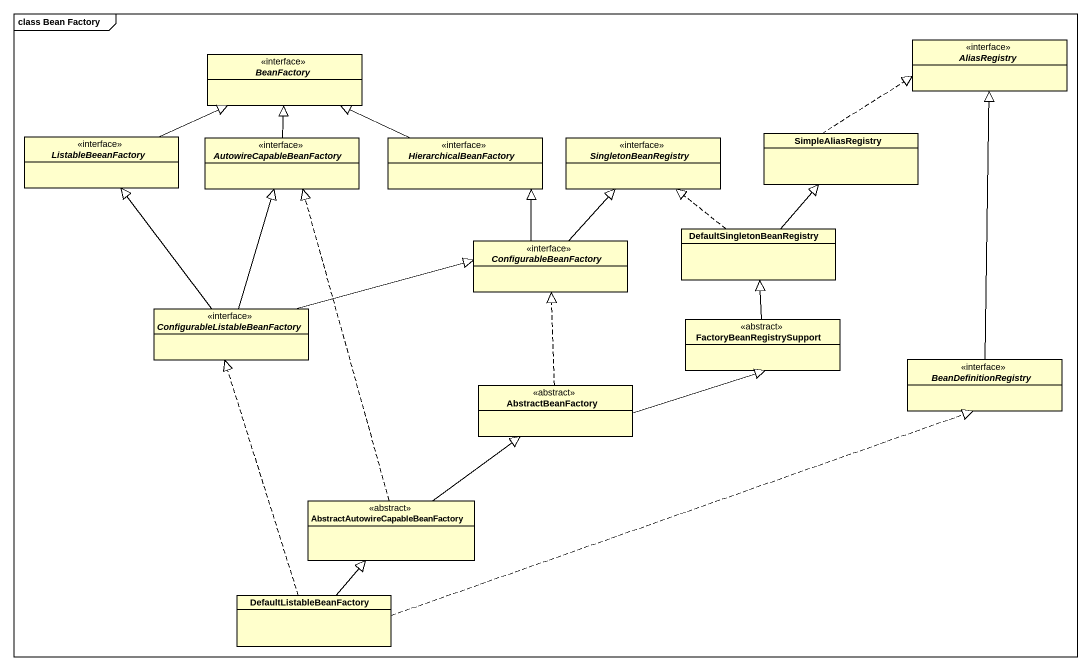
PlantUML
@startuml
mainframe class Bean Factory
hide circle
hide empty members
interface AliasRegistry <<interface>>
interface BeanFactory <<interface>>
interface ListableBeeanFactory <<interface>>
interface AutowireCapableBeanFactory <<interface>>
interface HierarchicalBeanFactory <<interface>>
interface SingletonBeanRegistry <<interface>>
class SimpleAliasRegistry
interface ConfigurableBeanFactory <<interface>>
class DefaultSingletonBeanRegistry
interface "ConfigurableListableBeanFactory" as ConfigurableListableBeanFact <<interface>>
class FactoryBeanRegistrySupport <<abstract>>
interface BeanDefinitionRegistry <<interface>>
class AbstractBeanFactory <<abstract>>
class "AbstractAutowireCapableBeanFactory" as AbstractAutowireCapableBeanF <<abstract>>
class DefaultListableBeanFactory
ListableBeeanFactory -right-|> BeanFactory
AutowireCapableBeanFactory -up-|> BeanFactory
HierarchicalBeanFactory -left-|> BeanFactory
SimpleAliasRegistry .up.|> AliasRegistry
ConfigurableBeanFactory -up-|> HierarchicalBeanFactory
ConfigurableBeanFactory -up-|> SingletonBeanRegistry
DefaultSingletonBeanRegistry .up.|> SingletonBeanRegistry
DefaultSingletonBeanRegistry -up-|> SimpleAliasRegistry
ConfigurableListableBeanFact -up-|> ListableBeeanFactory
ConfigurableListableBeanFact -up-|> AutowireCapableBeanFactory
ConfigurableListableBeanFact -right-|> ConfigurableBeanFactory
FactoryBeanRegistrySupport -up-|> DefaultSingletonBeanRegistry
BeanDefinitionRegistry -up-|> AliasRegistry
AbstractBeanFactory .up.|> ConfigurableBeanFactory
AbstractBeanFactory -right-|> FactoryBeanRegistrySupport
AbstractAutowireCapableBeanF .up.|> AutowireCapableBeanFactory
AbstractAutowireCapableBeanF -up-|> AbstractBeanFactory
DefaultListableBeanFactory .up.|> ConfigurableListableBeanFact
DefaultListableBeanFactory .right.|> BeanDefinitionRegistry
DefaultListableBeanFactory -up-|> AbstractAutowireCapableBeanF
@enduml
